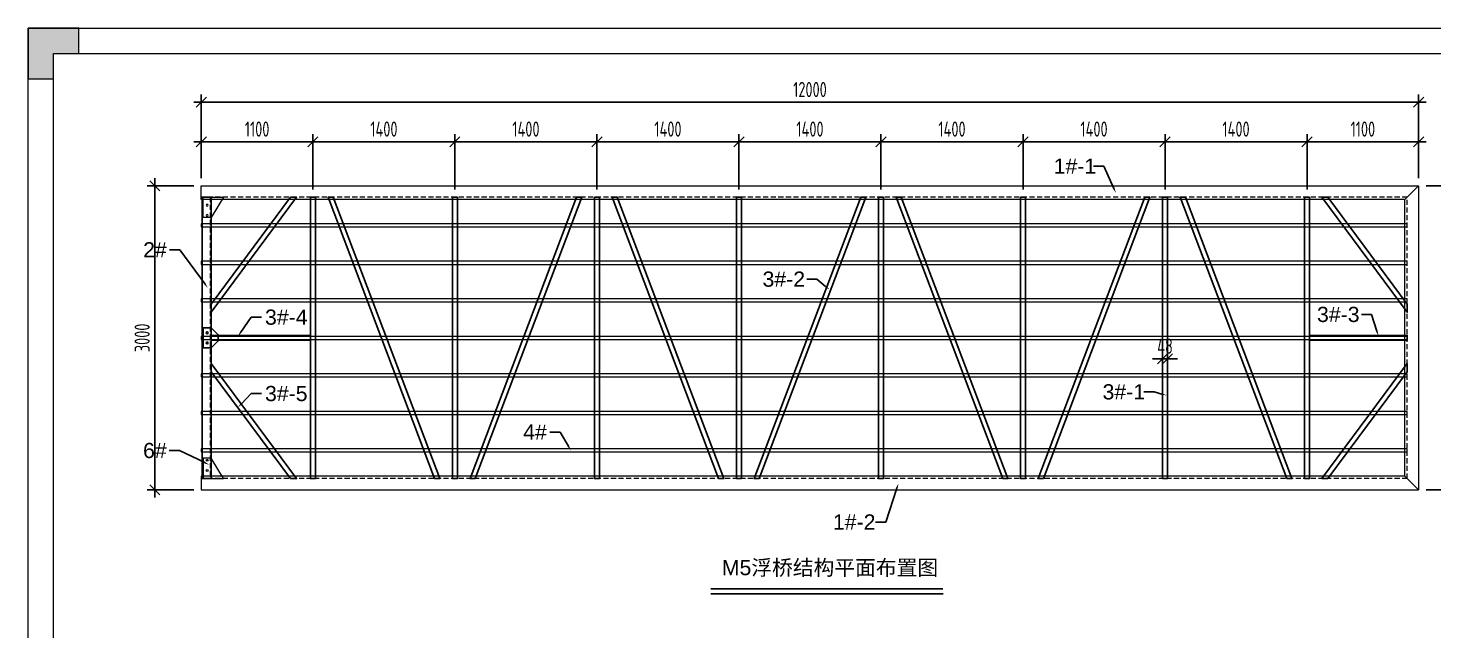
# Model space of a CAD drawing. Header units: millimetres. Extents: x 4 to 2106212, y -117026 to 198097.
# Drawn here: x 2035319 to 2049176, y 184170 to 190117 of the extents above; entities that cross this region are included whole.
import ezdxf
from ezdxf import colors
from ezdxf.entities.mleader import LeaderData, LeaderLine
from ezdxf.math import Vec2, Vec3

# ---------------------------------------------------------------- set-up
doc = ezdxf.new("R2010")
doc.units = ezdxf.units.MM
doc.linetypes.add('DASHED', pattern=[0.75, 0.5, -0.25])
for name, color, linetype in [('00打印图框', 255, 'Continuous'), ('标注', 9, 'Continuous'), ('连接端梁', 130, 'Continuous'), ('铝横梁', 220, 'Continuous')]:
    doc.layers.add(name, color=color, linetype=linetype)
for name, color, linetype, lineweight in [('dim', 6, 'Continuous', 13), ('加强板', 140, 'Continuous', 18), ('图框', 7, 'Continuous', 13), ('铝型材', 7, 'Continuous', 13), ('铝龙骨', 7, 'Continuous', 9)]:
    doc.layers.add(name, color=color, linetype=linetype, lineweight=lineweight)
doc.styles.add('Arial', font='arial.ttf')
doc.styles.add('hztxt', font='ros1.shx', dxfattribs={"width": 0.8, "bigfont": 'hztxt.shx'})
doc.styles.get("Standard").update_dxf_attribs({"font": 'arial.ttf'})
doc.dimstyles.new('DIM-50', dxfattribs={"dimscale": 50, "dimtxt": 3, "dimasz": 2, "dimexe": 1.5, "dimexo": 1.5, "dimgap": 1, "dimtad": 1, "dimdec": 1, "dimdsep": 46, "dimtxsty": 'hztxt', "dimblk": 'OBLIQUE', "dimcen": 0, "dimdle": 1.5, "dimclrd": 9, "dimclre": 9, "dimclrt": 2, "dimadec": 1, "dimazin": 0, "dimtfac": 1, "dimtdec": 1, "dimtix": 1, "dimtmove": 2, "dimatfit": 3, "dimldrblk": 'OBLIQUE', "dimfxl": 15, "dimtolj": 1, "dimtzin": 0, "dimarcsym": 1})

# ---------------------------------------------------------------- blocks, each defined once
blk = doc.blocks.new('GW-TK')
at = {"layer": '图框', "linetype": 'Continuous', "lineweight": 0}
h = blk.add_hatch(color=256, dxfattribs=at)
h.dxf.hatch_style = 1
h.paths.add_polyline_path([(927183.55, 464715.01), (927183.55, 464705.01), (927188.55, 464705.01), (927188.55, 464710.01), (927193.56, 464710.01), (927193.56, 464715.01)])
blk.add_lwpolyline([(927188.55, 464705.01), (927188.55, 464710.01), (927193.56, 464710.01), (927193.56, 464715.01), (927183.55, 464715.01), (927183.55, 464705.01)], close=True, dxfattribs=at)
at = {"layer": '图框'}
for points in [[(927183.55, 464715.01), (927603.55, 464715.01), (927603.55, 464418.01), (927183.55, 464418.01)], [(927188.55, 464710.01), (927598.55, 464710.01), (927598.55, 464423.01), (927188.55, 464423.01)]]:
    blk.add_lwpolyline(points, close=True, dxfattribs=at)
blk = doc.blocks.new('_Oblique')
at = {"color": 0, "linetype": 'ByBlock', "lineweight": -2}
blk.add_line((-0.5, -0.5), (0.5, 0.5), dxfattribs=at)
blk = doc.blocks.new('*D3027')
at = {"layer": 'Defpoints', "color": 0, "transparency": 16777216}
for p in [(2047926, 188996), (2049026, 188561), (2047926, 188449)]:
    blk.add_point(p, dxfattribs=at)
at = {"layer": '标注', "color": 9, "lineweight": -2, "transparency": 16777216}
for p, q in [((2047926, 188524), (2047926, 189071)), ((2049026, 188636), (2049026, 189071)), ((2049101, 188996), (2047851, 188996))]:
    blk.add_line(p, q, dxfattribs=at)
at = {"layer": '标注', "color": 9, "lineweight": -2, "transparency": 16777216, "xscale": 100, "yscale": 100, "zscale": 100, "rotation": 180}
blk.add_blockref('_Oblique', (2047926, 188996), dxfattribs=at)
at = {"layer": '标注', "color": 9, "lineweight": -2, "transparency": 16777216, "xscale": 100, "yscale": 100, "zscale": 100}
blk.add_blockref('_Oblique', (2049026, 188996), dxfattribs=at)
at = {"layer": '标注', "color": 2, "transparency": 16777216, "insert": (2048476, 189121), "char_height": 150, "attachment_point": 5, "style": 'hztxt'}
blk.add_mtext('\\A1;1100', dxfattribs=at)
blk = doc.blocks.new('*D3028')
at = {"layer": 'Defpoints', "color": 0, "transparency": 16777216}
for p in [(2042326, 188996), (2042326, 188449), (2043726, 188449)]:
    blk.add_point(p, dxfattribs=at)
at = {"layer": '标注', "color": 9, "lineweight": -2, "transparency": 16777216}
for p, q in [((2042326, 188524), (2042326, 189071)), ((2043726, 188524), (2043726, 189071)), ((2043801, 188996), (2042251, 188996))]:
    blk.add_line(p, q, dxfattribs=at)
at = {"layer": '标注', "color": 9, "lineweight": -2, "transparency": 16777216, "xscale": 100, "yscale": 100, "zscale": 100, "rotation": 180}
blk.add_blockref('_Oblique', (2042326, 188996), dxfattribs=at)
at = {"layer": '标注', "color": 9, "lineweight": -2, "transparency": 16777216, "xscale": 100, "yscale": 100, "zscale": 100}
blk.add_blockref('_Oblique', (2043726, 188996), dxfattribs=at)
at = {"layer": '标注', "color": 2, "transparency": 16777216, "insert": (2043026, 189121), "char_height": 150, "attachment_point": 5, "style": 'hztxt'}
blk.add_mtext('\\A1;1400', dxfattribs=at)
blk = doc.blocks.new('*D3029')
at = {"layer": 'Defpoints', "color": 0, "transparency": 16777216}
for p in [(2040926, 188996), (2040926, 188449), (2042326, 188449)]:
    blk.add_point(p, dxfattribs=at)
at = {"layer": '标注', "color": 9, "lineweight": -2, "transparency": 16777216}
for p, q in [((2040926, 188524), (2040926, 189071)), ((2042326, 188524), (2042326, 189071)), ((2042401, 188996), (2040851, 188996))]:
    blk.add_line(p, q, dxfattribs=at)
at = {"layer": '标注', "color": 9, "lineweight": -2, "transparency": 16777216, "xscale": 100, "yscale": 100, "zscale": 100, "rotation": 180}
blk.add_blockref('_Oblique', (2040926, 188996), dxfattribs=at)
at = {"layer": '标注', "color": 9, "lineweight": -2, "transparency": 16777216, "xscale": 100, "yscale": 100, "zscale": 100}
blk.add_blockref('_Oblique', (2042326, 188996), dxfattribs=at)
at = {"layer": '标注', "color": 2, "transparency": 16777216, "insert": (2041626, 189121), "char_height": 150, "attachment_point": 5, "style": 'hztxt'}
blk.add_mtext('\\A1;1400', dxfattribs=at)
blk = doc.blocks.new('*D3030')
at = {"layer": 'Defpoints', "color": 0, "transparency": 16777216}
for p in [(2039526, 188996), (2039526, 188449), (2040926, 188449)]:
    blk.add_point(p, dxfattribs=at)
at = {"layer": '标注', "color": 9, "lineweight": -2, "transparency": 16777216}
for p, q in [((2039526, 188524), (2039526, 189071)), ((2040926, 188524), (2040926, 189071)), ((2041001, 188996), (2039451, 188996))]:
    blk.add_line(p, q, dxfattribs=at)
at = {"layer": '标注', "color": 9, "lineweight": -2, "transparency": 16777216, "xscale": 100, "yscale": 100, "zscale": 100, "rotation": 180}
blk.add_blockref('_Oblique', (2039526, 188996), dxfattribs=at)
at = {"layer": '标注', "color": 9, "lineweight": -2, "transparency": 16777216, "xscale": 100, "yscale": 100, "zscale": 100}
blk.add_blockref('_Oblique', (2040926, 188996), dxfattribs=at)
at = {"layer": '标注', "color": 2, "transparency": 16777216, "insert": (2040226, 189121), "char_height": 150, "attachment_point": 5, "style": 'hztxt'}
blk.add_mtext('\\A1;1400', dxfattribs=at)
blk = doc.blocks.new('*D3031')
at = {"layer": 'Defpoints', "color": 0, "transparency": 16777216}
for p in [(2038126, 188996), (2038126, 188449), (2039526, 188449)]:
    blk.add_point(p, dxfattribs=at)
at = {"layer": '标注', "color": 9, "lineweight": -2, "transparency": 16777216}
for p, q in [((2038126, 188524), (2038126, 189071)), ((2039526, 188524), (2039526, 189071)), ((2039601, 188996), (2038051, 188996))]:
    blk.add_line(p, q, dxfattribs=at)
at = {"layer": '标注', "color": 9, "lineweight": -2, "transparency": 16777216, "xscale": 100, "yscale": 100, "zscale": 100, "rotation": 180}
blk.add_blockref('_Oblique', (2038126, 188996), dxfattribs=at)
at = {"layer": '标注', "color": 9, "lineweight": -2, "transparency": 16777216, "xscale": 100, "yscale": 100, "zscale": 100}
blk.add_blockref('_Oblique', (2039526, 188996), dxfattribs=at)
at = {"layer": '标注', "color": 2, "transparency": 16777216, "insert": (2038826, 189121), "char_height": 150, "attachment_point": 5, "style": 'hztxt'}
blk.add_mtext('\\A1;1400', dxfattribs=at)
blk = doc.blocks.new('*D3032')
at = {"layer": 'Defpoints', "color": 0, "transparency": 16777216}
for p in [(2049026, 189386), (2037026, 188561), (2049026, 188561)]:
    blk.add_point(p, dxfattribs=at)
at = {"layer": '标注', "color": 9, "lineweight": -2, "transparency": 16777216}
for p, q in [((2037026, 188636), (2037026, 189461)), ((2049026, 188636), (2049026, 189461)), ((2036951, 189386), (2049101, 189386))]:
    blk.add_line(p, q, dxfattribs=at)
at = {"layer": '标注', "color": 9, "lineweight": -2, "transparency": 16777216, "xscale": 100, "yscale": 100, "zscale": 100, "rotation": 180}
blk.add_blockref('_Oblique', (2037026, 189386), dxfattribs=at)
at = {"layer": '标注', "color": 9, "lineweight": -2, "transparency": 16777216, "xscale": 100, "yscale": 100, "zscale": 100}
blk.add_blockref('_Oblique', (2049026, 189386), dxfattribs=at)
at = {"layer": '标注', "color": 2, "transparency": 16777216, "insert": (2043026, 189511), "char_height": 150, "attachment_point": 5, "style": 'hztxt'}
blk.add_mtext('\\A1;12000', dxfattribs=at)
blk = doc.blocks.new('*D3033')
at = {"layer": 'Defpoints', "color": 0, "transparency": 16777216}
for p in [(2046526, 188996), (2046526, 188449), (2047926, 188449)]:
    blk.add_point(p, dxfattribs=at)
at = {"layer": '标注', "color": 9, "lineweight": -2, "transparency": 16777216}
for p, q in [((2046526, 188524), (2046526, 189071)), ((2047926, 188524), (2047926, 189071)), ((2048001, 188996), (2046451, 188996))]:
    blk.add_line(p, q, dxfattribs=at)
at = {"layer": '标注', "color": 9, "lineweight": -2, "transparency": 16777216, "xscale": 100, "yscale": 100, "zscale": 100, "rotation": 180}
blk.add_blockref('_Oblique', (2046526, 188996), dxfattribs=at)
at = {"layer": '标注', "color": 9, "lineweight": -2, "transparency": 16777216, "xscale": 100, "yscale": 100, "zscale": 100}
blk.add_blockref('_Oblique', (2047926, 188996), dxfattribs=at)
at = {"layer": '标注', "color": 2, "transparency": 16777216, "insert": (2047226, 189121), "char_height": 150, "attachment_point": 5, "style": 'hztxt'}
blk.add_mtext('\\A1;1400', dxfattribs=at)
blk = doc.blocks.new('*D3034')
at = {"layer": 'Defpoints', "color": 0, "transparency": 16777216}
for p in [(2049026, 188561), (2049026, 185561), (2049499, 185561)]:
    blk.add_point(p, dxfattribs=at)
at = {"layer": '标注', "color": 9, "lineweight": -2, "transparency": 16777216}
for p, q in [((2049499, 188636), (2049499, 185486)), ((2049101, 188561), (2049574, 188561)), ((2049101, 185561), (2049574, 185561))]:
    blk.add_line(p, q, dxfattribs=at)
at = {"layer": '标注', "color": 9, "lineweight": -2, "transparency": 16777216, "xscale": 100, "yscale": 100, "zscale": 100}
for p, rotation in [((2049499, 188561), 90), ((2049499, 185561), 270)]:
    blk.add_blockref('_Oblique', p, dxfattribs=dict(at, rotation=rotation))
at = {"layer": '标注', "color": 2, "transparency": 16777216, "insert": (2049374, 187061), "char_height": 150, "attachment_point": 5, "rotation": 90, "style": 'hztxt'}
blk.add_mtext('\\A1;3000', dxfattribs=at)
blk = doc.blocks.new('*D3043')
at = {"layer": 'Defpoints', "color": 0, "transparency": 16777216}
for p in [(2037026, 188561), (2036568, 185561), (2037026, 185561)]:
    blk.add_point(p, dxfattribs=at)
at = {"layer": '标注', "color": 9, "lineweight": -2, "transparency": 16777216}
for p, q in [((2036568, 188636), (2036568, 185486)), ((2036951, 188561), (2036493, 188561)), ((2036951, 185561), (2036493, 185561))]:
    blk.add_line(p, q, dxfattribs=at)
at = {"layer": '标注', "color": 9, "lineweight": -2, "transparency": 16777216, "xscale": 100, "yscale": 100, "zscale": 100}
for p, rotation in [((2036568, 188561), 90), ((2036568, 185561), 270)]:
    blk.add_blockref('_Oblique', p, dxfattribs=dict(at, rotation=rotation))
at = {"layer": '标注', "color": 2, "transparency": 16777216, "insert": (2036443, 187061), "char_height": 150, "attachment_point": 5, "rotation": 90, "style": 'hztxt'}
blk.add_mtext('\\A1;3000', dxfattribs=at)
blk = doc.blocks.new('*D3044')
at = {"layer": 'Defpoints', "color": 0, "transparency": 16777216}
for p in [(2037026, 188996), (2037026, 188561), (2038126, 188449)]:
    blk.add_point(p, dxfattribs=at)
at = {"layer": '标注', "color": 9, "lineweight": -2, "transparency": 16777216}
for p, q in [((2037026, 188636), (2037026, 189071)), ((2038126, 188524), (2038126, 189071)), ((2038201, 188996), (2036951, 188996))]:
    blk.add_line(p, q, dxfattribs=at)
at = {"layer": '标注', "color": 9, "lineweight": -2, "transparency": 16777216, "xscale": 100, "yscale": 100, "zscale": 100, "rotation": 180}
blk.add_blockref('_Oblique', (2037026, 188996), dxfattribs=at)
at = {"layer": '标注', "color": 9, "lineweight": -2, "transparency": 16777216, "xscale": 100, "yscale": 100, "zscale": 100}
blk.add_blockref('_Oblique', (2038126, 188996), dxfattribs=at)
at = {"layer": '标注', "color": 2, "transparency": 16777216, "insert": (2037576, 189121), "char_height": 150, "attachment_point": 5, "style": 'hztxt'}
blk.add_mtext('\\A1;1100', dxfattribs=at)
blk = doc.blocks.new('A$C0D8A069B')
blk.add_lwpolyline([(80, -100), (0, -100), (0, 100), (80, 100), (150, 30), (150, -30), (80, -100)])
for centre in [(40, 50), (40, -50)]:
    blk.add_circle(centre, 9)
blk = doc.blocks.new('连接加强板')
at = {"layer": '加强板'}
blk.add_lwpolyline([(-194915, -559), (-194915, -359), (-195115, -479), (-195115, -559)], close=True, dxfattribs=at)
for centre in [(-195095, -519), (-194995, -519)]:
    blk.add_circle(centre, 9, dxfattribs=at)
blk = doc.blocks.new('*U3016')
at = {"rotation": 90.00000000000001}
blk.add_blockref('连接加强板', (-459, 195015), dxfattribs=at)
blk = doc.blocks.new('*U3017')
at = {"color": 0, "linetype": 'ByBlock', "lineweight": -2, "transparency": 16777216}
blk.add_blockref('*U3016', (0, 0), dxfattribs=at)
blk = doc.blocks.new('*U3018')
at = {"rotation": 90.00000000000001}
blk.add_blockref('连接加强板', (-459, 195015), dxfattribs=at)
blk = doc.blocks.new('*U3019')
at = {"color": 0, "linetype": 'ByBlock', "lineweight": -2, "transparency": 16777216}
blk.add_blockref('*U3018', (0, 0), dxfattribs=at)
blk = doc.blocks.new('*D3024')
at = {"layer": 'Defpoints', "color": 0, "transparency": 16777216}
for p in [(2043726, 188996), (2043726, 188449), (2045126, 188449)]:
    blk.add_point(p, dxfattribs=at)
at = {"layer": '标注', "color": 9, "lineweight": -2, "transparency": 16777216}
for p, q in [((2043726, 188524), (2043726, 189071)), ((2045126, 188524), (2045126, 189071)), ((2045201, 188996), (2043651, 188996))]:
    blk.add_line(p, q, dxfattribs=at)
at = {"layer": '标注', "color": 9, "lineweight": -2, "transparency": 16777216, "xscale": 100, "yscale": 100, "zscale": 100, "rotation": 180}
blk.add_blockref('_Oblique', (2043726, 188996), dxfattribs=at)
at = {"layer": '标注', "color": 9, "lineweight": -2, "transparency": 16777216, "xscale": 100, "yscale": 100, "zscale": 100}
blk.add_blockref('_Oblique', (2045126, 188996), dxfattribs=at)
at = {"layer": '标注', "color": 2, "transparency": 16777216, "insert": (2044426, 189121), "char_height": 150, "attachment_point": 5, "style": 'hztxt'}
blk.add_mtext('\\A1;1400', dxfattribs=at)
blk = doc.blocks.new('*D3025')
at = {"layer": 'Defpoints', "color": 0, "transparency": 16777216}
for p in [(2045126, 188996), (2045126, 188449), (2046526, 188449)]:
    blk.add_point(p, dxfattribs=at)
at = {"layer": '标注', "color": 9, "lineweight": -2, "transparency": 16777216}
for p, q in [((2045126, 188524), (2045126, 189071)), ((2046526, 188524), (2046526, 189071)), ((2046601, 188996), (2045051, 188996))]:
    blk.add_line(p, q, dxfattribs=at)
at = {"layer": '标注', "color": 9, "lineweight": -2, "transparency": 16777216, "xscale": 100, "yscale": 100, "zscale": 100, "rotation": 180}
blk.add_blockref('_Oblique', (2045126, 188996), dxfattribs=at)
at = {"layer": '标注', "color": 9, "lineweight": -2, "transparency": 16777216, "xscale": 100, "yscale": 100, "zscale": 100}
blk.add_blockref('_Oblique', (2046526, 188996), dxfattribs=at)
at = {"layer": '标注', "color": 2, "transparency": 16777216, "insert": (2045826, 189121), "char_height": 150, "attachment_point": 5, "style": 'hztxt'}
blk.add_mtext('\\A1;1400', dxfattribs=at)
blk = doc.blocks.new('*D3026')
at = {"color": 9, "lineweight": -2, "transparency": 16777216}
for p, q in [((2046502, 186945), (2046502, 186779)), ((2046550, 186945), (2046550, 186779)), ((2046502, 186854), (2046402, 186854)), ((2046550, 186854), (2046502, 186854)), ((2046550, 186854), (2046650, 186854))]:
    blk.add_line(p, q, dxfattribs=at)
at = {"layer": 'Defpoints', "color": 0, "transparency": 16777216}
for p in [(2046502, 187020), (2046550, 187020), (2046502, 186854)]:
    blk.add_point(p, dxfattribs=at)
at = {"color": 9, "lineweight": -2, "transparency": 16777216, "xscale": 100, "yscale": 100, "zscale": 100}
blk.add_blockref('_Oblique', (2046502, 186854), dxfattribs=at)
at = {"color": 9, "lineweight": -2, "transparency": 16777216, "xscale": 100, "yscale": 100, "zscale": 100, "rotation": 180}
blk.add_blockref('_Oblique', (2046550, 186854), dxfattribs=at)
at = {"color": 2, "transparency": 16777216, "insert": (2046526, 186979), "char_height": 150, "attachment_point": 5, "style": 'hztxt'}
blk.add_mtext('\\A1;48', dxfattribs=at)

msp = doc.modelspace()

# ---------------------------------------------------------------- linework, layer by layer
msp.add_line((2044340.2397, 184535.0551), (2042050.3145, 184535.0551))
at = {"const_width": 15}
msp.add_lwpolyline([(2044337.9032, 184585.0378), (2042047.8881, 184585.0378)], dxfattribs=at)
at = {"layer": 'dim', "color": 1, "linetype": 'DASHED', "ltscale": 100}
for p, q in [((2048914.1272, 188449.1969), (2037026.1272, 188449.1969)), ((2037114.6272, 188449.1969), (2037114.6272, 185673.1969)), ((2048914.1272, 185673.1969), (2048914.1272, 188449.1969)), ((2048914.1272, 185673.1969), (2037026.1272, 185673.1969))]:
    msp.add_line(p, q, dxfattribs=at)
at = {"layer": '连接端梁', "color": 200}
msp.add_lwpolyline([(2037033.6272, 185673.1969), (2037033.6272, 188449.1969), (2037123.6272, 188449.1969), (2037123.6272, 185673.1969)], close=True, dxfattribs=at)
at = {"layer": '铝型材', "color": 3}
for points in [[(2037026.1272, 188561.1969), (2049026.1272, 188561.1969), (2048891.1272, 188426.1969), (2037026.1272, 188426.1969)], [(2049026.1272, 188561.1969), (2049026.1272, 185561.1969), (2048891.1272, 185696.1969), (2048891.1272, 188426.1969)], [(2037026.1272, 185561.1969), (2049026.1272, 185561.1969), (2048891.1272, 185696.1969), (2037026.1272, 185696.1969)]]:
    msp.add_lwpolyline(points, close=True, dxfattribs=at)
at = {"layer": '铝横梁', "color": 243}
for points in [[(2037906.0925, 188449.1969), (2037123.6272, 187394.8081), (2037123.6272, 187314.2608), (2037965.8655, 188449.1969)], [(2038150.1158, 188449.1969), (2038150.1272, 185673.1969), (2038102.1272, 185673.1969), (2038102.1158, 188449.1969)], [(2039325.8036, 185673.1974), (2038275.1386, 188449.1969), (2038326.4608, 188449.1987), (2039377.1272, 185673.1974)], [(2039550.1158, 188449.1969), (2039550.1272, 185673.1969), (2039502.1272, 185673.1969), (2039502.1158, 188449.1969)], [(2039726.4508, 185673.1974), (2040777.1158, 188449.1969), (2040725.7937, 188449.1987), (2039675.1272, 185673.1974)], [(2040950.1158, 188449.1969), (2040950.1272, 185673.1969), (2040902.1272, 185673.1969), (2040902.1158, 188449.1969)], [(2042125.7808, 185673.1974), (2041075.1158, 188449.1969), (2041126.438, 188449.1987), (2042177.1044, 185673.1974)], [(2042350.1158, 188449.1969), (2042350.1272, 185673.1969), (2042302.1272, 185673.1969), (2042302.1158, 188449.1969)], [(2042526.4737, 185673.1974), (2043577.1386, 188449.1969), (2043525.8165, 188449.1987), (2042475.15, 185673.1974)], [(2043750.1158, 188449.1969), (2043750.1272, 185673.1969), (2043702.1272, 185673.1969), (2043702.1158, 188449.1969)], [(2044925.758, 185673.1974), (2043875.093, 188449.1969), (2043926.4152, 188449.1987), (2044977.0816, 185673.1974)], [(2045150.1158, 188449.1969), (2045150.1272, 185673.1969), (2045102.1272, 185673.1969), (2045102.1158, 188449.1969)], [(2045326.4965, 185673.1974), (2046377.1614, 188449.1969), (2046325.8393, 188449.1987), (2045275.1728, 185673.1974)], [(2046550.1158, 188449.1969), (2046550.1272, 185673.1969), (2046502.1272, 185673.1969), (2046502.1158, 188449.1969)], [(2047725.7352, 185673.1974), (2046675.0702, 188449.1969), (2046726.3924, 188449.1987), (2047777.0588, 185673.1974)], [(2047950.1158, 188449.1969), (2047950.1272, 185673.1969), (2047902.1272, 185673.1969), (2047902.1158, 188449.1969)], [(2048131.662, 188449.1969), (2048914.1272, 187394.8081), (2048914.1272, 187314.2608), (2048071.889, 188449.1969)], [(2038102.1214, 187037.1938), (2037123.6272, 187037.1928), (2037123.6272, 187085.1928), (2038102.1214, 187085.1938)], [(2047950.1216, 187037.193), (2048914.1272, 187037.1928), (2048914.1272, 187085.1928), (2047950.1216, 187085.193)], [(2037906.0925, 185673.1969), (2037123.6272, 186727.5856), (2037123.6272, 186808.1329), (2037965.8655, 185673.1969)], [(2048131.662, 185673.1969), (2048914.1272, 186727.5856), (2048914.1272, 186808.1329), (2048071.889, 185673.1969)]]:
    msp.add_lwpolyline(points, close=True, dxfattribs=at)
at = {"layer": '铝龙骨', "color": 0}
for points in [[(2048914.1272, 188156.1969), (2048914.1272, 188186.1969), (2037026.1272, 188186.1969), (2037026.1272, 188156.1969)], [(2048914.1272, 187786.1969), (2048914.1272, 187816.1969), (2037026.1272, 187816.1969), (2037026.1272, 187786.1969)], [(2048914.1272, 187416.1969), (2048914.1272, 187446.1969), (2037026.1272, 187446.1969), (2037026.1272, 187416.1969)], [(2048914.1272, 187046.1969), (2048914.1272, 187076.1969), (2037026.1272, 187076.1969), (2037026.1272, 187046.1969)], [(2048914.1272, 186676.1969), (2048914.1272, 186706.1969), (2037026.1272, 186706.1969), (2037026.1272, 186676.1969)], [(2048914.1272, 186306.1969), (2048914.1272, 186336.1969), (2037026.1272, 186336.1969), (2037026.1272, 186306.1969)], [(2048914.1272, 185936.1969), (2048914.1272, 185966.1969), (2037026.1272, 185966.1969), (2037026.1272, 185936.1969)]]:
    msp.add_lwpolyline(points, close=True, dxfattribs=at)

# ---------------------------------------------------------------- block references
at = {"xscale": 50, "yscale": 50, "zscale": 50}
msp.add_blockref('GW-TK', (-44323858.8138, -23045633.3238), dxfattribs=at)
at = {"color": 7, "xscale": -1}
msp.add_blockref('*U3017', (2037143.6272, 188349.1969), dxfattribs=at)
msp.add_blockref('A$C0D8A069B', (2037043.6272, 187061.1969))
at = {"color": 7, "rotation": 180}
msp.add_blockref('*U3019', (2037143.6272, 185773.1969), dxfattribs=at)

# ---------------------------------------------------------------- texts
at = {"layer": '00打印图框', "color": 6, "insert": (2044289.5984, 184869.4828), "char_height": 150, "attachment_point": 3, "style": 'Arial'}
msp.add_mtext_dynamic_manual_height_columns('M5{\\fSimSun|b0|i0|c134|p2;浮桥结构平面布置图}', width=2482.93285, gutter_width=18.75, heights=[0], dxfattribs=at)

# ---------------------------------------------------------------- dimensions: what is measured, and where the dimension line sits
dim = msp.add_linear_dim(base=(2046502.1211, 186853.8951), p1=(2046550.1211, 187020.4764), p2=(2046502.1211, 187020.4762), angle=180, dimstyle='DIM-50')
dim.commit()
dim.dimension.update_dxf_attribs({"geometry": '*D3026', "text_midpoint": (2046526.1211, 186978.8951)})
at = {"layer": '标注'}
for base, p1, p2, angle, picture, middle in [((2049026.1272, 189386.2269), (2037026.1272, 188561.1969), (2049026.1272, 188561.1969), 180, '*D3032', (2043026.1272, 189511.2269)), ((2037026.1272, 188995.523), (2038126.1158, 188449.1969), (2037026.1272, 188561.1969), 180, '*D3044', (2037576.1215, 189120.523)), ((2038126.1158, 188995.523), (2039526.1158, 188449.1848), (2038126.1158, 188449.1969), 180, '*D3031', (2038826.1158, 189120.523)), ((2039526.1158, 188995.523), (2040926.1158, 188449.1969), (2039526.1158, 188449.1969), 180, '*D3030', (2040226.1158, 189120.523)), ((2040926.1158, 188995.523), (2042326.1158, 188449.1969), (2040926.1158, 188449.1969), 180, '*D3029', (2041626.1158, 189120.523)), ((2042326.1158, 188995.523), (2043726.1158, 188449.1969), (2042326.1158, 188449.1969), 180, '*D3028', (2043026.1158, 189120.523)), ((2043726.1158, 188995.523), (2045126.1158, 188449.1969), (2043726.1158, 188449.1969), 180, '*D3024', (2044426.1158, 189120.523)), ((2045126.1158, 188995.523), (2046526.1158, 188449.1969), (2045126.1158, 188449.1969), 180, '*D3025', (2045826.1158, 189120.523)), ((2046526.1158, 188995.523), (2047926.1158, 188449.1969), (2046526.1158, 188449.1969), 180, '*D3033', (2047226.1158, 189120.523)), ((2047926.1158, 188995.523), (2049026.1272, 188561.1969), (2047926.1158, 188449.1969), 180, '*D3027', (2048476.1215, 189120.523)), ((2049498.7072, 185561.1969), (2049026.1272, 188561.1969), (2049026.1272, 185561.1969), 90, '*D3034', (2049373.7072, 187061.1969))]:
    dim = msp.add_linear_dim(base=base, p1=p1, p2=p2, angle=angle, dimstyle='DIM-50', dxfattribs=at)
    dim.commit()
    dim.dimension.update_dxf_attribs({"geometry": picture, "text_midpoint": middle})
at = {"layer": '标注', "color": 7}
dim = msp.add_linear_dim(base=(2036567.8121, 185561.1969), p1=(2037026.1272, 188561.1969), p2=(2037026.1272, 185561.1969), angle=90, dimstyle='DIM-50', dxfattribs=at)
dim.commit()
dim.dimension.update_dxf_attribs({"geometry": '*D3043', "text_midpoint": (2036442.8121, 187061.1969)})

# ---------------------------------------------------------------- leaders
at = {"layer": '标注', "color": 6, "linetype": 'ByBlock'}
ml = msp.add_multileader_mtext('Standard', dxfattribs=at)
ml.set_content('1#-1', color=6)
ml.set_leader_properties()
ml.build(insert=Vec2(0, 0))
ml.multileader.update_dxf_attribs({"dogleg_length": 100, "arrow_head_size": 50})
ctx = ml.context
ctx.base_point, ctx.char_height, ctx.arrow_head_size, ctx.landing_gap_size, ctx.plane_origin = Vec3(2045392.4103, 188753.4492), 150, 50, 35.8764, Vec3(2046820.4327, 178215.1123)
notes = []
notes.append((ctx, [(0, (1, 1, 0), (2045922.2805, 188753.4492), (-1, 0), 100, [(0, [(2046041.7598, 188490.7893)], 0, [])])]))
ctx.mtext.insert, ctx.mtext.width, ctx.mtext.defined_height, ctx.mtext.flow_direction = Vec3(2045428.2867, 188829.7282), 445.870397, 72.4015, 5
ml = msp.add_multileader_mtext('Standard', dxfattribs=at)
ml.set_content('2#', color=6)
ml.set_leader_properties()
ml.build(insert=Vec2(0, 0))
ml.multileader.update_dxf_attribs({"dogleg_length": 100, "arrow_head_size": 50})
ctx = ml.context
ctx.base_point, ctx.char_height, ctx.arrow_head_size, ctx.landing_gap_size, ctx.plane_origin = Vec3(2036416.7548, 187928.8018), 150, 50, 35.8764, Vec3(2036827.5898, 177227.3759)
notes.append((ctx, [(0, (1, 1, 0), (2036812.7914, 187928.8018), (-1, 0), 100, [(0, [(2037092.2337, 187551.0328)], 0, [])])]))
ctx.mtext.insert, ctx.mtext.width, ctx.mtext.defined_height, ctx.mtext.flow_direction = Vec3(2036452.6312, 188005.0808), 445.870397, 72.4015, 5
ml = msp.add_multileader_mtext('Standard', dxfattribs=at)
ml.set_content('3#-2', color=6)
ml.set_leader_properties()
ml.build(insert=Vec2(0, 0))
ml.multileader.update_dxf_attribs({"dogleg_length": 100, "arrow_head_size": 50})
ctx = ml.context
ctx.base_point, ctx.char_height, ctx.arrow_head_size, ctx.landing_gap_size, ctx.plane_origin = Vec3(2042522.6218, 187639.2632), 150, 50, 35.8764, Vec3(2044208.7297, 177190.5145)
notes.append((ctx, [(0, (1, 1, 0), (2043093.9312, 187639.2632), (-1, 0), 100, [(0, [(2043218.9592, 187536.4275)], 0, [])])]))
ctx.mtext.insert, ctx.mtext.width, ctx.mtext.defined_height, ctx.mtext.flow_direction = Vec3(2042558.4982, 187715.5934), 445.870397, 72.4015, 5
ml = msp.add_multileader_mtext('Standard', dxfattribs=at)
ml.set_content('3#-3', color=6)
ml.set_leader_properties()
ml.build(insert=Vec2(0, 0))
ml.multileader.update_dxf_attribs({"dogleg_length": 100, "arrow_head_size": 50})
ctx = ml.context
ctx.base_point, ctx.char_height, ctx.arrow_head_size, ctx.landing_gap_size, ctx.plane_origin = Vec3(2047988.2986, 187291.1316), 150, 50, 35.8764, Vec3(2046379.3407, 176736.1405)
notes.append((ctx, [(0, (1, 1, 0), (2048561.1428, 187291.1316), (-1, 0), 100, [(0, [(2048630.4561, 187078.7258)], 0, [])])]))
ctx.mtext.insert, ctx.mtext.width, ctx.mtext.defined_height, ctx.mtext.flow_direction = Vec3(2048024.175, 187367.4617), 445.870397, 72.4015, 5
ml = msp.add_multileader_mtext('Standard', dxfattribs=at)
ml.set_content('3#-4', color=6)
ml.set_leader_properties()
ml.build(insert=Vec2(0, 0))
ml.multileader.update_dxf_attribs({"dogleg_length": 100, "arrow_head_size": 50})
ctx = ml.context
ctx.base_point, ctx.char_height, ctx.arrow_head_size, ctx.landing_gap_size, ctx.plane_origin = Vec3(2037618.2039, 187264.304), 150, 50, 35.8764, Vec3(2038182.3122, 177055.667)
notes.append((ctx, [(1, (1, 1, 0), (2037518.2039, 187264.304), (1, 0), 100, [(0, [(2037386.0559, 187075.6625)], 0, [])])]))
ctx.mtext.insert, ctx.mtext.width, ctx.mtext.defined_height, ctx.mtext.flow_direction = Vec3(2037654.0803, 187340.6341), 445.870397, 72.4015, 5
ml = msp.add_multileader_mtext('Standard', dxfattribs=at)
ml.set_content('3#-5', color=6)
ml.set_leader_properties()
ml.build(insert=Vec2(0, 0))
ml.multileader.update_dxf_attribs({"dogleg_length": 100, "arrow_head_size": 50})
ctx = ml.context
ctx.base_point, ctx.char_height, ctx.arrow_head_size, ctx.landing_gap_size, ctx.plane_origin = Vec3(2037618.2039, 186510.6564), 150, 50, 35.8764, Vec3(2038182.3122, 176302.0195)
notes.append((ctx, [(1, (1, 1, 0), (2037518.2039, 186510.6564), (1, 0), 100, [(0, [(2037386.0559, 186374.3298)], 0, [])])]))
ctx.mtext.insert, ctx.mtext.width, ctx.mtext.defined_height, ctx.mtext.flow_direction = Vec3(2037654.0803, 186586.9866), 445.870397, 72.4015, 5
ml = msp.add_multileader_mtext('Standard', dxfattribs=at)
ml.set_content('3#-1', color=6)
ml.set_leader_properties()
ml.build(insert=Vec2(0, 0))
ml.multileader.update_dxf_attribs({"dogleg_length": 100, "arrow_head_size": 50})
ctx = ml.context
ctx.base_point, ctx.char_height, ctx.arrow_head_size, ctx.landing_gap_size, ctx.plane_origin = Vec3(2045874.395, 186527.3777), 150, 50, 35.8764, Vec3(2047333.0813, 176148.0012)
notes.append((ctx, [(0, (1, 1, 0), (2046418.2828, 186527.3777), (-1, 0), 100, [(0, [(2046543.3109, 186493.9141)], 0, [])])]))
ctx.mtext.insert, ctx.mtext.width, ctx.mtext.defined_height, ctx.mtext.flow_direction = Vec3(2045910.2714, 186603.7078), 445.870397, 72.4015, 5
ml = msp.add_multileader_mtext('Standard', dxfattribs=at)
ml.set_content('4#', color=6)
ml.set_leader_properties()
ml.build(insert=Vec2(0, 0))
ml.multileader.update_dxf_attribs({"dogleg_length": 100, "arrow_head_size": 50})
ctx = ml.context
ctx.base_point, ctx.char_height, ctx.arrow_head_size, ctx.landing_gap_size, ctx.plane_origin = Vec3(2040162.8896, 186130.8587), 150, 50, 35.8764, Vec3(2040320.6358, 176353.9415)
notes.append((ctx, [(0, (1, 1, 0), (2040562.405, 186130.8587), (-1, 0), 100, [(0, [(2040669.7313, 185948.141)], 0, [])])]))
ctx.mtext.insert, ctx.mtext.width, ctx.mtext.defined_height, ctx.mtext.flow_direction = Vec3(2040198.766, 186207.1377), 445.870397, 72.4015, 5
ml = msp.add_multileader_mtext('Standard', dxfattribs=at)
ml.set_content('6#', color=6)
ml.set_leader_properties()
ml.build(insert=Vec2(0, 0))
ml.multileader.update_dxf_attribs({"dogleg_length": 100, "arrow_head_size": 50})
ctx = ml.context
ctx.base_point, ctx.char_height, ctx.arrow_head_size, ctx.landing_gap_size, ctx.plane_origin = Vec3(2036415.8987, 185948.7117), 150, 50, 35.8764, Vec3(2035647.0305, 175507.6703)
notes.append((ctx, [(0, (1, 1, 0), (2036810.1959, 185948.7117), (-1, 0), 100, [(0, [(2037104.7292, 185808.3538)], 0, [])])]))
ctx.mtext.insert, ctx.mtext.width, ctx.mtext.defined_height, ctx.mtext.flow_direction = Vec3(2036451.7751, 186024.9906), 445.870397, 72.4015, 5
ml = msp.add_multileader_mtext('Standard', dxfattribs=at)
ml.set_content('1#-2', color=6)
ml.set_leader_properties()
ml.build(insert=Vec2(0, 0))
ml.multileader.update_dxf_attribs({"dogleg_length": 100, "arrow_head_size": 50})
ctx = ml.context
ctx.base_point, ctx.char_height, ctx.arrow_head_size, ctx.landing_gap_size, ctx.plane_origin = Vec3(2043216.3162, 185243.5017), 150, 50, 35.8764, Vec3(2044688.4063, 174542.0758)
notes.append((ctx, [(0, (1, 1, 0), (2043773.6078, 185243.5017), (-1, 0), 100, [(0, [(2043898.6358, 185626.56)], 0, [])])]))
ctx.mtext.insert, ctx.mtext.width, ctx.mtext.defined_height, ctx.mtext.flow_direction = Vec3(2043252.1926, 185319.7807), 445.870397, 72.4015, 5
for ctx, leaders in notes:
    for number, flags, end, landing, length, lines in leaders:
        leader = LeaderData()
        leader.index, (leader.has_last_leader_line, leader.has_dogleg_vector, leader.attachment_direction) = number, flags
        leader.last_leader_point, leader.dogleg_vector, leader.dogleg_length = Vec3(end), Vec3(landing), length
        for number, points, colour, breaks in lines:
            line = LeaderLine()
            line.index, line.vertices, line.color, line.breaks = number, Vec3.list(points), colors.encode_raw_color(colour), breaks
            leader.lines.append(line)
        ctx.leaders.append(leader)

doc.saveas('drawing.dxf')
